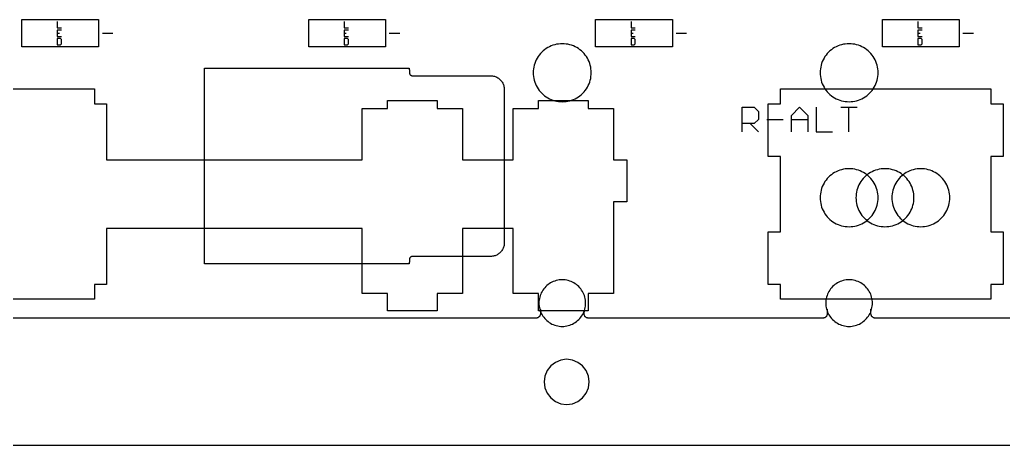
# Model space of a CAD drawing. Extents: x -174 to 183, y -92 to 46.
# Drawn here: x -24.6 to 40.7, y -91.5 to -63.3 of the extents above; entities that cross this region are included whole.
import ezdxf

# ---------------------------------------------------------------- set-up
doc = ezdxf.new("R2010")
doc.units = 0
doc.layers.get('0').update_dxf_attribs({"linetype": 'CONTINUOUS'})

msp = doc.modelspace()

# ---------------------------------------------------------------- linework, layer by layer
for p, q in [((-24.451, -65.056), (-24.451, -63.256)), ((-24.451, -63.256), (-19.351, -63.256)), ((-19.351, -63.256), (-19.351, -65.056)), ((-5.401, -65.056), (-5.401, -63.256)), ((-5.401, -63.256), (-0.301, -63.256)), ((-0.301, -63.256), (-0.301, -65.056)), ((13.649, -65.056), (13.649, -63.256)), ((13.649, -63.256), (18.749, -63.256)), ((18.749, -63.256), (18.749, -65.056)), ((32.699, -65.056), (32.699, -63.256)), ((32.699, -63.256), (37.799, -63.256)), ((37.799, -63.256), (37.799, -65.056)), ((-22.095, -63.381), (-22.095, -63.806)), ((-22.095, -63.806), (-21.812, -63.806)), ((-21.812, -63.944), (-22.095, -63.944)), ((-22.095, -63.944), (-22.095, -64.156)), ((-3.045, -63.381), (-3.045, -63.806)), ((-3.045, -63.806), (-2.762, -63.806)), ((-2.762, -63.944), (-3.045, -63.944)), ((-3.045, -63.944), (-3.045, -64.156)), ((16.005, -63.381), (16.005, -63.806)), ((16.005, -63.806), (16.288, -63.806)), ((16.288, -63.944), (16.005, -63.944)), ((16.005, -63.944), (16.005, -64.156)), ((35.055, -63.381), (35.055, -63.806)), ((35.055, -63.806), (35.338, -63.806)), ((35.338, -63.944), (35.055, -63.944)), ((35.055, -63.944), (35.055, -64.156)), ((-22.095, -64.156), (-21.953, -64.156)), ((-22.095, -64.156), (-22.095, -64.369)), ((-22.095, -64.369), (-21.812, -64.369)), ((-22.095, -64.506), (-22.095, -64.931)), ((-21.883, -64.506), (-22.095, -64.506)), ((-21.812, -64.577), (-21.883, -64.506)), ((-21.812, -64.86), (-21.812, -64.577)), ((-19.101, -64.156), (-18.401, -64.156)), ((-3.045, -64.156), (-2.903, -64.156)), ((-3.045, -64.156), (-3.045, -64.369)), ((-3.045, -64.369), (-2.762, -64.369)), ((-3.045, -64.506), (-3.045, -64.931)), ((-2.833, -64.506), (-3.045, -64.506)), ((-2.762, -64.577), (-2.833, -64.506)), ((-2.762, -64.86), (-2.762, -64.577)), ((-0.051, -64.156), (0.649, -64.156)), ((16.005, -64.156), (16.147, -64.156)), ((16.005, -64.156), (16.005, -64.369)), ((16.005, -64.369), (16.288, -64.369)), ((16.005, -64.506), (16.005, -64.931)), ((16.217, -64.506), (16.005, -64.506)), ((16.288, -64.577), (16.217, -64.506)), ((16.288, -64.86), (16.288, -64.577)), ((18.999, -64.156), (19.699, -64.156)), ((35.055, -64.156), (35.197, -64.156)), ((35.055, -64.156), (35.055, -64.369)), ((35.055, -64.369), (35.338, -64.369)), ((35.055, -64.506), (35.055, -64.931)), ((35.267, -64.506), (35.055, -64.506)), ((35.338, -64.577), (35.267, -64.506)), ((35.338, -64.86), (35.338, -64.577)), ((38.049, -64.156), (38.749, -64.156)), ((-19.351, -65.056), (-24.451, -65.056)), ((-22.095, -64.931), (-21.883, -64.931)), ((-21.883, -64.931), (-21.812, -64.86)), ((-0.301, -65.056), (-5.401, -65.056)), ((-3.045, -64.931), (-2.833, -64.931)), ((-2.833, -64.931), (-2.762, -64.86)), ((10.265, -65.254), (10.168, -65.334)), ((10.367, -65.181), (10.265, -65.254)), ((10.474, -65.114), (10.367, -65.181)), ((10.585, -65.055), (10.474, -65.114)), ((10.7, -65.003), (10.585, -65.055)), ((10.818, -64.959), (10.7, -65.003)), ((10.939, -64.922), (10.818, -64.959)), ((11.061, -64.893), (10.939, -64.922)), ((11.186, -64.873), (11.061, -64.893)), ((11.311, -64.861), (11.186, -64.873)), ((11.437, -64.856), (11.311, -64.861)), ((11.563, -64.861), (11.437, -64.856)), ((11.688, -64.873), (11.563, -64.861)), ((11.812, -64.893), (11.688, -64.873)), ((11.935, -64.922), (11.812, -64.893)), ((12.056, -64.959), (11.935, -64.922)), ((12.174, -65.003), (12.056, -64.959)), ((12.288, -65.055), (12.174, -65.003)), ((12.399, -65.114), (12.288, -65.055)), ((12.506, -65.181), (12.399, -65.114)), ((12.609, -65.254), (12.506, -65.181)), ((12.706, -65.334), (12.609, -65.254)), ((18.749, -65.056), (13.649, -65.056)), ((16.005, -64.931), (16.217, -64.931)), ((16.217, -64.931), (16.288, -64.86)), ((29.315, -65.254), (29.218, -65.334)), ((29.417, -65.181), (29.315, -65.254)), ((29.524, -65.114), (29.417, -65.181)), ((29.635, -65.055), (29.524, -65.114)), ((29.75, -65.003), (29.635, -65.055)), ((29.868, -64.959), (29.75, -65.003)), ((29.989, -64.922), (29.868, -64.959)), ((30.111, -64.893), (29.989, -64.922)), ((30.236, -64.873), (30.111, -64.893)), ((30.361, -64.861), (30.236, -64.873)), ((30.487, -64.856), (30.361, -64.861)), ((30.613, -64.861), (30.487, -64.856)), ((30.738, -64.873), (30.613, -64.861)), ((30.862, -64.893), (30.738, -64.873)), ((30.985, -64.922), (30.862, -64.893)), ((31.106, -64.959), (30.985, -64.922)), ((31.224, -65.003), (31.106, -64.959)), ((31.338, -65.055), (31.224, -65.003)), ((31.449, -65.114), (31.338, -65.055)), ((31.556, -65.181), (31.449, -65.114)), ((31.659, -65.254), (31.556, -65.181)), ((31.756, -65.334), (31.659, -65.254)), ((37.799, -65.056), (32.699, -65.056)), ((35.055, -64.931), (35.267, -64.931)), ((35.267, -64.931), (35.338, -64.86)), ((9.71, -65.93), (9.658, -66.045)), ((9.77, -65.819), (9.71, -65.93)), ((9.836, -65.712), (9.77, -65.819)), ((9.91, -65.61), (9.836, -65.712)), ((9.99, -65.512), (9.91, -65.61)), ((10.076, -65.42), (9.99, -65.512)), ((10.168, -65.334), (10.076, -65.42)), ((12.798, -65.42), (12.706, -65.334)), ((12.884, -65.512), (12.798, -65.42)), ((12.964, -65.61), (12.884, -65.512)), ((13.037, -65.712), (12.964, -65.61)), ((13.104, -65.819), (13.037, -65.712)), ((13.163, -65.93), (13.104, -65.819)), ((13.215, -66.045), (13.163, -65.93)), ((28.76, -65.93), (28.708, -66.045)), ((28.82, -65.819), (28.76, -65.93)), ((28.886, -65.712), (28.82, -65.819)), ((28.96, -65.61), (28.886, -65.712)), ((29.04, -65.512), (28.96, -65.61)), ((29.126, -65.42), (29.04, -65.512)), ((29.218, -65.334), (29.126, -65.42)), ((31.848, -65.42), (31.756, -65.334)), ((31.934, -65.512), (31.848, -65.42)), ((32.014, -65.61), (31.934, -65.512)), ((32.087, -65.712), (32.014, -65.61)), ((32.154, -65.819), (32.087, -65.712)), ((32.213, -65.93), (32.154, -65.819)), ((32.265, -66.045), (32.213, -65.93)), ((-12.313, -66.481), (1.264, -66.481)), ((-12.313, -79.481), (-12.313, -66.481)), ((1.264, -66.481), (1.277, -66.547)), ((1.277, -66.547), (1.284, -66.614)), ((1.284, -66.614), (1.287, -66.681)), ((9.528, -66.53), (9.516, -66.655)), ((9.549, -66.406), (9.528, -66.53)), ((9.577, -66.283), (9.549, -66.406)), ((9.614, -66.163), (9.577, -66.283)), ((9.658, -66.045), (9.614, -66.163)), ((13.26, -66.163), (13.215, -66.045)), ((13.296, -66.283), (13.26, -66.163)), ((13.325, -66.406), (13.296, -66.283)), ((13.345, -66.53), (13.325, -66.406)), ((13.358, -66.655), (13.345, -66.53)), ((28.578, -66.53), (28.566, -66.655)), ((28.599, -66.406), (28.578, -66.53)), ((28.627, -66.283), (28.599, -66.406)), ((28.664, -66.163), (28.627, -66.283)), ((28.708, -66.045), (28.664, -66.163)), ((32.31, -66.163), (32.265, -66.045)), ((32.346, -66.283), (32.31, -66.163)), ((32.375, -66.406), (32.346, -66.283)), ((32.395, -66.53), (32.375, -66.406)), ((32.408, -66.655), (32.395, -66.53)), ((1.287, -66.681), (1.287, -66.781)), ((1.287, -66.781), (1.289, -66.81)), ((1.289, -66.81), (1.295, -66.838)), ((1.295, -66.838), (1.305, -66.864)), ((1.305, -66.864), (1.319, -66.89)), ((1.319, -66.89), (1.336, -66.912)), ((1.336, -66.912), (1.356, -66.933)), ((1.356, -66.933), (1.379, -66.95)), ((1.379, -66.95), (1.404, -66.963)), ((1.404, -66.963), (1.431, -66.973)), ((1.431, -66.973), (1.458, -66.979)), ((1.458, -66.979), (1.487, -66.981)), ((1.487, -66.981), (6.687, -66.981)), ((6.687, -66.981), (6.748, -66.983)), ((6.748, -66.983), (6.809, -66.99)), ((6.809, -66.99), (6.87, -67)), ((6.87, -67), (6.93, -67.015)), ((6.93, -67.015), (6.988, -67.033)), ((6.988, -67.033), (7.045, -67.056)), ((7.045, -67.056), (7.101, -67.082)), ((7.101, -67.082), (7.154, -67.112)), ((7.154, -67.112), (7.206, -67.146)), ((7.206, -67.146), (7.255, -67.183)), ((7.255, -67.183), (7.301, -67.224)), ((7.301, -67.224), (7.345, -67.267)), ((7.345, -67.267), (7.385, -67.313)), ((9.516, -66.655), (9.512, -66.781)), ((9.512, -66.781), (9.516, -66.907)), ((9.516, -66.907), (9.528, -67.033)), ((9.528, -67.033), (9.549, -67.157)), ((9.549, -67.157), (9.577, -67.28)), ((9.577, -67.28), (9.614, -67.4)), ((13.26, -67.4), (13.296, -67.28)), ((13.296, -67.28), (13.325, -67.157)), ((13.325, -67.157), (13.345, -67.033)), ((13.345, -67.033), (13.358, -66.907)), ((13.362, -66.781), (13.358, -66.655)), ((13.358, -66.907), (13.362, -66.781)), ((28.566, -66.655), (28.562, -66.781)), ((28.562, -66.781), (28.566, -66.907)), ((28.566, -66.907), (28.578, -67.033)), ((28.578, -67.033), (28.599, -67.157)), ((28.599, -67.157), (28.627, -67.28)), ((28.627, -67.28), (28.664, -67.4)), ((32.31, -67.4), (32.346, -67.28)), ((32.346, -67.28), (32.375, -67.157)), ((32.375, -67.157), (32.395, -67.033)), ((32.395, -67.033), (32.408, -66.907)), ((32.412, -66.781), (32.408, -66.655)), ((32.408, -66.907), (32.412, -66.781)), ((-45.512, -67.859), (-19.634, -67.859)), ((-19.634, -67.859), (-19.634, -68.84)), ((7.385, -67.313), (7.422, -67.362)), ((7.422, -67.362), (7.456, -67.414)), ((7.456, -67.414), (7.486, -67.467)), ((7.486, -67.467), (7.512, -67.523)), ((7.512, -67.523), (7.535, -67.58)), ((7.535, -67.58), (7.553, -67.639)), ((7.553, -67.639), (7.568, -67.698)), ((7.568, -67.698), (7.578, -67.759)), ((7.578, -67.759), (7.585, -67.82)), ((7.585, -67.82), (7.587, -67.881)), ((7.587, -67.881), (7.587, -78.081)), ((9.614, -67.4), (9.658, -67.518)), ((9.658, -67.518), (9.71, -67.633)), ((9.71, -67.633), (9.77, -67.744)), ((9.77, -67.744), (9.836, -67.851)), ((9.836, -67.851), (9.91, -67.953)), ((12.964, -67.953), (13.037, -67.851)), ((13.037, -67.851), (13.104, -67.744)), ((13.104, -67.744), (13.163, -67.633)), ((13.163, -67.633), (13.215, -67.518)), ((13.215, -67.518), (13.26, -67.4)), ((25.926, -68.84), (25.926, -67.859)), ((25.926, -67.859), (39.896, -67.859)), ((28.664, -67.4), (28.708, -67.518)), ((28.708, -67.518), (28.76, -67.633)), ((28.76, -67.633), (28.82, -67.744)), ((28.82, -67.744), (28.886, -67.851)), ((28.886, -67.851), (28.96, -67.953)), ((32.014, -67.953), (32.087, -67.851)), ((32.087, -67.851), (32.154, -67.744)), ((32.154, -67.744), (32.213, -67.633)), ((32.213, -67.633), (32.265, -67.518)), ((32.265, -67.518), (32.31, -67.4)), ((39.896, -67.859), (39.896, -68.84)), ((9.91, -67.953), (9.99, -68.051)), ((9.99, -68.051), (10.076, -68.143)), ((10.076, -68.143), (10.168, -68.229)), ((10.168, -68.229), (10.265, -68.309)), ((10.265, -68.309), (10.367, -68.382)), ((10.367, -68.382), (10.474, -68.448)), ((10.474, -68.448), (10.585, -68.508)), ((10.585, -68.508), (10.7, -68.56)), ((10.7, -68.56), (10.818, -68.604)), ((12.056, -68.604), (12.174, -68.56)), ((12.174, -68.56), (12.288, -68.508)), ((12.288, -68.508), (12.399, -68.448)), ((12.399, -68.448), (12.506, -68.382)), ((12.506, -68.382), (12.609, -68.309)), ((12.609, -68.309), (12.706, -68.229)), ((12.706, -68.229), (12.798, -68.143)), ((12.798, -68.143), (12.884, -68.051)), ((12.884, -68.051), (12.964, -67.953)), ((28.96, -67.953), (29.04, -68.051)), ((29.04, -68.051), (29.126, -68.143)), ((29.126, -68.143), (29.218, -68.229)), ((29.218, -68.229), (29.315, -68.309)), ((29.315, -68.309), (29.417, -68.382)), ((29.417, -68.382), (29.524, -68.448)), ((29.524, -68.448), (29.635, -68.508)), ((29.635, -68.508), (29.75, -68.56)), ((29.75, -68.56), (29.868, -68.604)), ((31.106, -68.604), (31.224, -68.56)), ((31.224, -68.56), (31.338, -68.508)), ((31.338, -68.508), (31.449, -68.448)), ((31.449, -68.448), (31.556, -68.382)), ((31.556, -68.382), (31.659, -68.309)), ((31.659, -68.309), (31.756, -68.229)), ((31.756, -68.229), (31.848, -68.143)), ((31.848, -68.143), (31.934, -68.051)), ((31.934, -68.051), (32.014, -67.953)), ((-19.634, -68.84), (-18.821, -68.84)), ((-18.821, -68.84), (-18.821, -72.558)), ((-1.849, -72.558), (-1.849, -69.154)), ((-1.849, -69.154), (-0.173, -69.154)), ((-0.173, -69.154), (-0.173, -68.621)), ((-0.173, -68.621), (3.129, -68.621)), ((3.129, -68.621), (3.129, -69.154)), ((3.129, -69.154), (4.806, -69.154)), ((4.806, -69.154), (4.806, -72.558)), ((8.184, -69.154), (9.86, -69.154)), ((8.184, -72.558), (8.184, -69.154)), ((9.86, -68.621), (13.162, -68.621)), ((9.86, -69.154), (9.86, -68.621)), ((10.818, -68.604), (10.939, -68.641)), ((10.939, -68.641), (11.061, -68.669)), ((11.061, -68.669), (11.186, -68.69)), ((11.186, -68.69), (11.311, -68.702)), ((11.311, -68.702), (11.437, -68.706)), ((11.437, -68.706), (11.563, -68.702)), ((11.563, -68.702), (11.688, -68.69)), ((11.688, -68.69), (11.812, -68.669)), ((11.812, -68.669), (11.935, -68.641)), ((11.935, -68.641), (12.056, -68.604)), ((13.162, -68.621), (13.162, -69.154)), ((13.162, -69.154), (14.839, -69.154)), ((14.839, -69.154), (14.839, -72.558)), ((23.379, -69.076), (24.192, -69.076)), ((23.379, -70.16), (23.379, -69.076)), ((24.192, -69.076), (24.463, -69.347)), ((25.113, -68.84), (25.926, -68.84)), ((25.113, -72.34), (25.113, -68.84)), ((26.653, -69.618), (27.195, -69.076)), ((27.195, -69.076), (27.737, -69.618)), ((28.29, -69.076), (28.29, -70.703)), ((29.868, -68.604), (29.989, -68.641)), ((29.927, -69.076), (30.469, -69.076)), ((29.989, -68.641), (30.111, -68.669)), ((30.111, -68.669), (30.236, -68.69)), ((30.236, -68.69), (30.361, -68.702)), ((30.361, -68.702), (30.487, -68.706)), ((30.469, -70.703), (30.469, -69.076)), ((30.469, -69.076), (31.012, -69.076)), ((30.487, -68.706), (30.613, -68.702)), ((30.613, -68.702), (30.738, -68.69)), ((30.738, -68.69), (30.862, -68.669)), ((30.862, -68.669), (30.985, -68.641)), ((30.985, -68.641), (31.106, -68.604)), ((39.896, -68.84), (40.709, -68.84)), ((40.709, -68.84), (40.709, -72.34)), ((24.463, -69.889), (24.192, -70.16)), ((24.463, -69.347), (24.463, -69.889)), ((25.016, -69.889), (26.1, -69.889)), ((26.653, -69.889), (26.653, -69.618)), ((26.653, -70.703), (26.653, -69.889)), ((26.653, -69.889), (27.737, -69.889)), ((27.737, -69.618), (27.737, -69.889)), ((27.737, -69.889), (27.737, -70.703)), ((23.379, -70.703), (23.379, -70.16)), ((23.921, -70.16), (23.379, -70.16)), ((24.192, -70.16), (23.921, -70.16)), ((23.921, -70.16), (24.463, -70.703)), ((28.29, -70.703), (29.375, -70.703)), ((25.926, -72.34), (25.113, -72.34)), ((25.926, -77.349), (25.926, -72.34)), ((39.896, -72.34), (39.896, -77.349)), ((40.709, -72.34), (39.896, -72.34)), ((-18.821, -72.558), (-1.849, -72.558)), ((4.806, -72.558), (8.184, -72.558)), ((14.839, -72.558), (15.728, -72.558)), ((15.728, -72.558), (15.728, -75.352)), ((30.361, -73.161), (30.236, -73.173)), ((30.487, -73.156), (30.361, -73.161)), ((30.613, -73.161), (30.487, -73.156)), ((30.738, -73.173), (30.613, -73.161)), ((32.742, -73.161), (32.617, -73.173)), ((32.868, -73.156), (32.742, -73.161)), ((32.994, -73.161), (32.868, -73.156)), ((33.119, -73.173), (32.994, -73.161)), ((35.123, -73.161), (34.998, -73.173)), ((35.249, -73.156), (35.123, -73.161)), ((35.375, -73.161), (35.249, -73.156)), ((35.501, -73.173), (35.375, -73.161)), ((29.04, -73.812), (28.96, -73.91)), ((29.126, -73.72), (29.04, -73.812)), ((29.218, -73.634), (29.126, -73.72)), ((29.315, -73.554), (29.218, -73.634)), ((29.417, -73.481), (29.315, -73.554)), ((29.524, -73.414), (29.417, -73.481)), ((29.635, -73.355), (29.524, -73.414)), ((29.75, -73.303), (29.635, -73.355)), ((29.868, -73.259), (29.75, -73.303)), ((29.989, -73.222), (29.868, -73.259)), ((30.111, -73.193), (29.989, -73.222)), ((30.236, -73.173), (30.111, -73.193)), ((30.862, -73.193), (30.738, -73.173)), ((30.985, -73.222), (30.862, -73.193)), ((31.106, -73.259), (30.985, -73.222)), ((31.224, -73.303), (31.106, -73.259)), ((31.338, -73.355), (31.224, -73.303)), ((31.449, -73.414), (31.338, -73.355)), ((31.421, -73.812), (31.341, -73.91)), ((31.507, -73.72), (31.421, -73.812)), ((31.556, -73.481), (31.449, -73.414)), ((31.599, -73.634), (31.507, -73.72)), ((31.659, -73.554), (31.556, -73.481)), ((31.659, -73.554), (31.599, -73.634)), ((31.696, -73.554), (31.659, -73.554)), ((31.799, -73.481), (31.696, -73.554)), ((31.756, -73.634), (31.696, -73.554)), ((31.848, -73.72), (31.756, -73.634)), ((31.906, -73.414), (31.799, -73.481)), ((31.934, -73.812), (31.848, -73.72)), ((32.017, -73.355), (31.906, -73.414)), ((32.014, -73.91), (31.934, -73.812)), ((32.131, -73.303), (32.017, -73.355)), ((32.249, -73.259), (32.131, -73.303)), ((32.37, -73.222), (32.249, -73.259)), ((32.493, -73.193), (32.37, -73.222)), ((32.617, -73.173), (32.493, -73.193)), ((33.244, -73.193), (33.119, -73.173)), ((33.366, -73.222), (33.244, -73.193)), ((33.487, -73.259), (33.366, -73.222)), ((33.605, -73.303), (33.487, -73.259)), ((33.72, -73.355), (33.605, -73.303)), ((33.831, -73.414), (33.72, -73.355)), ((33.802, -73.812), (33.722, -73.91)), ((33.888, -73.72), (33.802, -73.812)), ((33.938, -73.481), (33.831, -73.414)), ((33.98, -73.634), (33.888, -73.72)), ((34.04, -73.554), (33.938, -73.481)), ((34.04, -73.554), (33.98, -73.634)), ((34.077, -73.554), (34.04, -73.554)), ((34.18, -73.481), (34.077, -73.554)), ((34.137, -73.634), (34.077, -73.554)), ((34.229, -73.72), (34.137, -73.634)), ((34.287, -73.414), (34.18, -73.481)), ((34.315, -73.812), (34.229, -73.72)), ((34.398, -73.355), (34.287, -73.414)), ((34.395, -73.91), (34.315, -73.812)), ((34.513, -73.303), (34.398, -73.355)), ((34.631, -73.259), (34.513, -73.303)), ((34.751, -73.222), (34.631, -73.259)), ((34.874, -73.193), (34.751, -73.222)), ((34.998, -73.173), (34.874, -73.193)), ((35.625, -73.193), (35.501, -73.173)), ((35.748, -73.222), (35.625, -73.193)), ((35.868, -73.259), (35.748, -73.222)), ((35.986, -73.303), (35.868, -73.259)), ((36.101, -73.355), (35.986, -73.303)), ((36.212, -73.414), (36.101, -73.355)), ((36.319, -73.481), (36.212, -73.414)), ((36.421, -73.554), (36.319, -73.481)), ((36.519, -73.634), (36.421, -73.554)), ((36.611, -73.72), (36.519, -73.634)), ((36.697, -73.812), (36.611, -73.72)), ((36.777, -73.91), (36.697, -73.812)), ((28.664, -74.463), (28.627, -74.583)), ((28.708, -74.345), (28.664, -74.463)), ((28.76, -74.23), (28.708, -74.345)), ((28.82, -74.119), (28.76, -74.23)), ((28.886, -74.012), (28.82, -74.119)), ((28.96, -73.91), (28.886, -74.012)), ((31.045, -74.463), (31.009, -74.583)), ((31.09, -74.345), (31.045, -74.463)), ((31.142, -74.23), (31.09, -74.345)), ((31.201, -74.119), (31.142, -74.23)), ((31.268, -74.012), (31.201, -74.119)), ((31.341, -73.91), (31.268, -74.012)), ((32.087, -74.012), (32.014, -73.91)), ((32.154, -74.119), (32.087, -74.012)), ((32.213, -74.23), (32.154, -74.119)), ((32.265, -74.345), (32.213, -74.23)), ((32.31, -74.463), (32.265, -74.345)), ((32.346, -74.583), (32.31, -74.463)), ((33.427, -74.463), (33.39, -74.583)), ((33.471, -74.345), (33.427, -74.463)), ((33.523, -74.23), (33.471, -74.345)), ((33.582, -74.119), (33.523, -74.23)), ((33.649, -74.012), (33.582, -74.119)), ((33.722, -73.91), (33.649, -74.012)), ((34.469, -74.012), (34.395, -73.91)), ((34.535, -74.119), (34.469, -74.012)), ((34.595, -74.23), (34.535, -74.119)), ((34.647, -74.345), (34.595, -74.23)), ((34.691, -74.463), (34.647, -74.345)), ((34.728, -74.583), (34.691, -74.463)), ((36.85, -74.012), (36.777, -73.91)), ((36.916, -74.119), (36.85, -74.012)), ((36.976, -74.23), (36.916, -74.119)), ((37.028, -74.345), (36.976, -74.23)), ((37.072, -74.463), (37.028, -74.345)), ((37.109, -74.583), (37.072, -74.463)), ((28.566, -74.955), (28.562, -75.081)), ((28.562, -75.081), (28.566, -75.207)), ((28.578, -74.83), (28.566, -74.955)), ((28.599, -74.706), (28.578, -74.83)), ((28.627, -74.583), (28.599, -74.706)), ((30.947, -74.955), (30.943, -75.081)), ((30.943, -75.081), (30.947, -75.207)), ((30.96, -74.83), (30.947, -74.955)), ((30.98, -74.706), (30.96, -74.83)), ((31.009, -74.583), (30.98, -74.706)), ((32.375, -74.706), (32.346, -74.583)), ((32.395, -74.83), (32.375, -74.706)), ((32.408, -74.955), (32.395, -74.83)), ((32.412, -75.081), (32.408, -74.955)), ((32.408, -75.207), (32.412, -75.081)), ((33.328, -74.955), (33.324, -75.081)), ((33.324, -75.081), (33.328, -75.207)), ((33.341, -74.83), (33.328, -74.955)), ((33.361, -74.706), (33.341, -74.83)), ((33.39, -74.583), (33.361, -74.706)), ((34.756, -74.706), (34.728, -74.583)), ((34.777, -74.83), (34.756, -74.706)), ((34.789, -74.955), (34.777, -74.83)), ((34.793, -75.081), (34.789, -74.955)), ((34.789, -75.207), (34.793, -75.081)), ((37.137, -74.706), (37.109, -74.583)), ((37.158, -74.83), (37.137, -74.706)), ((37.17, -74.955), (37.158, -74.83)), ((37.174, -75.081), (37.17, -74.955)), ((37.17, -75.207), (37.174, -75.081)), ((14.839, -75.352), (14.839, -81.448)), ((15.728, -75.352), (14.839, -75.352)), ((28.566, -75.207), (28.578, -75.333)), ((28.578, -75.333), (28.599, -75.457)), ((28.599, -75.457), (28.627, -75.58)), ((28.627, -75.58), (28.664, -75.7)), ((28.664, -75.7), (28.708, -75.818)), ((30.947, -75.207), (30.96, -75.333)), ((30.96, -75.333), (30.98, -75.457)), ((30.98, -75.457), (31.009, -75.58)), ((31.009, -75.58), (31.045, -75.7)), ((31.045, -75.7), (31.09, -75.818)), ((32.265, -75.818), (32.31, -75.7)), ((32.31, -75.7), (32.346, -75.58)), ((32.346, -75.58), (32.375, -75.457)), ((32.375, -75.457), (32.395, -75.333)), ((32.395, -75.333), (32.408, -75.207)), ((33.328, -75.207), (33.341, -75.333)), ((33.341, -75.333), (33.361, -75.457)), ((33.361, -75.457), (33.39, -75.58)), ((33.39, -75.58), (33.427, -75.7)), ((33.427, -75.7), (33.471, -75.818)), ((34.647, -75.818), (34.691, -75.7)), ((34.691, -75.7), (34.728, -75.58)), ((34.728, -75.58), (34.756, -75.457)), ((34.756, -75.457), (34.777, -75.333)), ((34.777, -75.333), (34.789, -75.207)), ((37.028, -75.818), (37.072, -75.7)), ((37.072, -75.7), (37.109, -75.58)), ((37.109, -75.58), (37.137, -75.457)), ((37.137, -75.457), (37.158, -75.333)), ((37.158, -75.333), (37.17, -75.207)), ((28.708, -75.818), (28.76, -75.933)), ((28.76, -75.933), (28.82, -76.044)), ((28.82, -76.044), (28.886, -76.151)), ((28.886, -76.151), (28.96, -76.253)), ((28.96, -76.253), (29.04, -76.351)), ((29.04, -76.351), (29.126, -76.443)), ((31.09, -75.818), (31.142, -75.933)), ((31.142, -75.933), (31.201, -76.044)), ((31.201, -76.044), (31.268, -76.151)), ((31.268, -76.151), (31.341, -76.253)), ((31.341, -76.253), (31.421, -76.351)), ((31.421, -76.351), (31.507, -76.443)), ((31.848, -76.443), (31.934, -76.351)), ((31.934, -76.351), (32.014, -76.253)), ((32.014, -76.253), (32.087, -76.151)), ((32.087, -76.151), (32.154, -76.044)), ((32.154, -76.044), (32.213, -75.933)), ((32.213, -75.933), (32.265, -75.818)), ((33.471, -75.818), (33.523, -75.933)), ((33.523, -75.933), (33.582, -76.044)), ((33.582, -76.044), (33.649, -76.151)), ((33.649, -76.151), (33.722, -76.253)), ((33.722, -76.253), (33.802, -76.351)), ((33.802, -76.351), (33.888, -76.443)), ((34.229, -76.443), (34.315, -76.351)), ((34.315, -76.351), (34.395, -76.253)), ((34.395, -76.253), (34.469, -76.151)), ((34.469, -76.151), (34.535, -76.044)), ((34.535, -76.044), (34.595, -75.933)), ((34.595, -75.933), (34.647, -75.818)), ((36.611, -76.443), (36.697, -76.351)), ((36.697, -76.351), (36.777, -76.253)), ((36.777, -76.253), (36.85, -76.151)), ((36.85, -76.151), (36.916, -76.044)), ((36.916, -76.044), (36.976, -75.933)), ((36.976, -75.933), (37.028, -75.818)), ((29.126, -76.443), (29.218, -76.529)), ((29.218, -76.529), (29.315, -76.609)), ((29.315, -76.609), (29.417, -76.682)), ((29.417, -76.682), (29.524, -76.748)), ((29.524, -76.748), (29.635, -76.808)), ((29.635, -76.808), (29.75, -76.86)), ((29.75, -76.86), (29.868, -76.904)), ((29.868, -76.904), (29.989, -76.941)), ((29.989, -76.941), (30.111, -76.969)), ((30.111, -76.969), (30.236, -76.99)), ((30.236, -76.99), (30.361, -77.002)), ((30.361, -77.002), (30.487, -77.006)), ((30.487, -77.006), (30.613, -77.002)), ((30.613, -77.002), (30.738, -76.99)), ((30.738, -76.99), (30.862, -76.969)), ((30.862, -76.969), (30.985, -76.941)), ((30.985, -76.941), (31.106, -76.904)), ((31.106, -76.904), (31.224, -76.86)), ((31.224, -76.86), (31.338, -76.808)), ((31.338, -76.808), (31.449, -76.748)), ((31.449, -76.748), (31.556, -76.682)), ((31.507, -76.443), (31.599, -76.529)), ((31.556, -76.682), (31.659, -76.609)), ((31.599, -76.529), (31.659, -76.609)), ((31.659, -76.609), (31.696, -76.609)), ((31.696, -76.609), (31.756, -76.529)), ((31.696, -76.609), (31.799, -76.682)), ((31.756, -76.529), (31.848, -76.443)), ((31.799, -76.682), (31.906, -76.748)), ((31.906, -76.748), (32.017, -76.808)), ((32.017, -76.808), (32.131, -76.86)), ((32.131, -76.86), (32.249, -76.904)), ((32.249, -76.904), (32.37, -76.941)), ((32.37, -76.941), (32.493, -76.969)), ((32.493, -76.969), (32.617, -76.99)), ((32.617, -76.99), (32.742, -77.002)), ((32.742, -77.002), (32.868, -77.006)), ((32.868, -77.006), (32.994, -77.002)), ((32.994, -77.002), (33.119, -76.99)), ((33.119, -76.99), (33.244, -76.969)), ((33.244, -76.969), (33.366, -76.941)), ((33.366, -76.941), (33.487, -76.904)), ((33.487, -76.904), (33.605, -76.86)), ((33.605, -76.86), (33.72, -76.808)), ((33.72, -76.808), (33.831, -76.748)), ((33.831, -76.748), (33.938, -76.682)), ((33.888, -76.443), (33.98, -76.529)), ((33.938, -76.682), (34.04, -76.609)), ((33.98, -76.529), (34.04, -76.609)), ((34.04, -76.609), (34.077, -76.609)), ((34.077, -76.609), (34.137, -76.529)), ((34.077, -76.609), (34.18, -76.682)), ((34.137, -76.529), (34.229, -76.443)), ((34.18, -76.682), (34.287, -76.748)), ((34.287, -76.748), (34.398, -76.808)), ((34.398, -76.808), (34.513, -76.86)), ((34.513, -76.86), (34.631, -76.904)), ((34.631, -76.904), (34.751, -76.941)), ((34.751, -76.941), (34.874, -76.969)), ((34.874, -76.969), (34.998, -76.99)), ((34.998, -76.99), (35.123, -77.002)), ((35.123, -77.002), (35.249, -77.006)), ((35.249, -77.006), (35.375, -77.002)), ((35.375, -77.002), (35.501, -76.99)), ((35.501, -76.99), (35.625, -76.969)), ((35.625, -76.969), (35.748, -76.941)), ((35.748, -76.941), (35.868, -76.904)), ((35.868, -76.904), (35.986, -76.86)), ((35.986, -76.86), (36.101, -76.808)), ((36.101, -76.808), (36.212, -76.748)), ((36.212, -76.748), (36.319, -76.682)), ((36.319, -76.682), (36.421, -76.609)), ((36.421, -76.609), (36.519, -76.529)), ((36.519, -76.529), (36.611, -76.443)), ((-1.849, -77.13), (-18.821, -77.13)), ((-18.821, -77.13), (-18.821, -80.849)), ((-1.849, -81.448), (-1.849, -77.13)), ((4.806, -77.13), (4.806, -81.448)), ((8.184, -77.13), (4.806, -77.13)), ((8.184, -81.448), (8.184, -77.13)), ((25.113, -80.849), (25.113, -77.349)), ((25.113, -77.349), (25.926, -77.349)), ((39.896, -77.349), (40.709, -77.349)), ((40.709, -77.349), (40.709, -80.849)), ((7.539, -78.371), (7.518, -78.426)), ((7.556, -78.314), (7.539, -78.371)), ((7.57, -78.257), (7.556, -78.314)), ((7.579, -78.199), (7.57, -78.257)), ((7.585, -78.14), (7.579, -78.199)), ((7.587, -78.081), (7.585, -78.14)), ((1.356, -79.03), (1.336, -79.05)), ((1.379, -79.013), (1.356, -79.03)), ((1.404, -78.999), (1.379, -79.013)), ((1.431, -78.989), (1.404, -78.999)), ((1.458, -78.983), (1.431, -78.989)), ((1.487, -78.981), (1.458, -78.983)), ((6.687, -78.981), (1.487, -78.981)), ((6.746, -78.979), (6.687, -78.981)), ((6.804, -78.974), (6.746, -78.979)), ((6.862, -78.964), (6.804, -78.974)), ((6.92, -78.951), (6.862, -78.964)), ((6.976, -78.934), (6.92, -78.951)), ((7.031, -78.913), (6.976, -78.934)), ((7.085, -78.889), (7.031, -78.913)), ((7.137, -78.861), (7.085, -78.889)), ((7.187, -78.83), (7.137, -78.861)), ((7.235, -78.795), (7.187, -78.83)), ((7.28, -78.758), (7.235, -78.795)), ((7.323, -78.718), (7.28, -78.758)), ((7.364, -78.675), (7.323, -78.718)), ((7.401, -78.629), (7.364, -78.675)), ((7.435, -78.581), (7.401, -78.629)), ((7.466, -78.531), (7.435, -78.581)), ((7.494, -78.479), (7.466, -78.531)), ((7.518, -78.426), (7.494, -78.479)), ((1.264, -79.481), (-12.313, -79.481)), ((1.277, -79.415), (1.264, -79.481)), ((1.284, -79.349), (1.277, -79.415)), ((1.287, -79.281), (1.284, -79.349)), ((1.289, -79.153), (1.287, -79.181)), ((1.287, -79.181), (1.287, -79.281)), ((1.295, -79.125), (1.289, -79.153)), ((1.305, -79.098), (1.295, -79.125)), ((1.319, -79.073), (1.305, -79.098)), ((1.336, -79.05), (1.319, -79.073)), ((-18.821, -80.849), (-19.634, -80.849)), ((-19.634, -80.849), (-19.634, -81.829)), ((10.341, -80.985), (10.272, -81.059)), ((10.415, -80.916), (10.341, -80.985)), ((10.493, -80.852), (10.415, -80.916)), ((10.576, -80.793), (10.493, -80.852)), ((10.662, -80.739), (10.576, -80.793)), ((10.751, -80.691), (10.662, -80.739)), ((10.844, -80.649), (10.751, -80.691)), ((10.939, -80.614), (10.844, -80.649)), ((11.036, -80.584), (10.939, -80.614)), ((11.134, -80.561), (11.036, -80.584)), ((11.235, -80.545), (11.134, -80.561)), ((11.335, -80.535), (11.235, -80.545)), ((11.437, -80.531), (11.335, -80.535)), ((11.538, -80.535), (11.437, -80.531)), ((11.639, -80.545), (11.538, -80.535)), ((11.739, -80.561), (11.639, -80.545)), ((11.838, -80.584), (11.739, -80.561)), ((11.935, -80.614), (11.838, -80.584)), ((12.03, -80.649), (11.935, -80.614)), ((12.122, -80.691), (12.03, -80.649)), ((12.212, -80.739), (12.122, -80.691)), ((12.298, -80.793), (12.212, -80.739)), ((12.38, -80.852), (12.298, -80.793)), ((12.459, -80.916), (12.38, -80.852)), ((12.533, -80.985), (12.459, -80.916)), ((12.602, -81.059), (12.533, -80.985)), ((25.926, -80.849), (25.113, -80.849)), ((25.926, -81.829), (25.926, -80.849)), ((29.391, -80.985), (29.322, -81.059)), ((29.465, -80.916), (29.391, -80.985)), ((29.543, -80.852), (29.465, -80.916)), ((29.626, -80.793), (29.543, -80.852)), ((29.712, -80.739), (29.626, -80.793)), ((29.801, -80.691), (29.712, -80.739)), ((29.894, -80.649), (29.801, -80.691)), ((29.989, -80.614), (29.894, -80.649)), ((30.086, -80.584), (29.989, -80.614)), ((30.184, -80.561), (30.086, -80.584)), ((30.285, -80.545), (30.184, -80.561)), ((30.385, -80.535), (30.285, -80.545)), ((30.487, -80.531), (30.385, -80.535)), ((30.588, -80.535), (30.487, -80.531)), ((30.689, -80.545), (30.588, -80.535)), ((30.789, -80.561), (30.689, -80.545)), ((30.888, -80.584), (30.789, -80.561)), ((30.985, -80.614), (30.888, -80.584)), ((31.08, -80.649), (30.985, -80.614)), ((31.172, -80.691), (31.08, -80.649)), ((31.262, -80.739), (31.172, -80.691)), ((31.348, -80.793), (31.262, -80.739)), ((31.43, -80.852), (31.348, -80.793)), ((31.509, -80.916), (31.43, -80.852)), ((31.583, -80.985), (31.509, -80.916)), ((31.652, -81.059), (31.583, -80.985)), ((40.709, -80.849), (39.896, -80.849)), ((39.896, -80.849), (39.896, -81.829)), ((-0.173, -81.448), (-1.849, -81.448)), ((-0.173, -82.591), (-0.173, -81.448)), ((3.129, -81.448), (3.129, -82.591)), ((4.806, -81.448), (3.129, -81.448)), ((9.86, -81.448), (8.184, -81.448)), ((9.86, -82.591), (9.86, -81.448)), ((9.969, -81.583), (9.94, -81.68)), ((10.005, -81.488), (9.969, -81.583)), ((10.047, -81.396), (10.005, -81.488)), ((10.095, -81.306), (10.047, -81.396)), ((10.148, -81.22), (10.095, -81.306)), ((10.207, -81.138), (10.148, -81.22)), ((10.272, -81.059), (10.207, -81.138)), ((12.667, -81.138), (12.602, -81.059)), ((12.726, -81.22), (12.667, -81.138)), ((12.779, -81.306), (12.726, -81.22)), ((12.827, -81.396), (12.779, -81.306)), ((12.869, -81.488), (12.827, -81.396)), ((12.905, -81.583), (12.869, -81.488)), ((12.934, -81.68), (12.905, -81.583)), ((13.162, -81.448), (13.162, -82.591)), ((14.839, -81.448), (13.162, -81.448)), ((29.019, -81.583), (28.99, -81.68)), ((29.055, -81.488), (29.019, -81.583)), ((29.097, -81.396), (29.055, -81.488)), ((29.145, -81.306), (29.097, -81.396)), ((29.198, -81.22), (29.145, -81.306)), ((29.257, -81.138), (29.198, -81.22)), ((29.322, -81.059), (29.257, -81.138)), ((31.717, -81.138), (31.652, -81.059)), ((31.776, -81.22), (31.717, -81.138)), ((31.829, -81.306), (31.776, -81.22)), ((31.877, -81.396), (31.829, -81.306)), ((31.919, -81.488), (31.877, -81.396)), ((31.955, -81.583), (31.919, -81.488)), ((31.984, -81.68), (31.955, -81.583)), ((-19.634, -81.829), (-45.512, -81.829)), ((9.89, -81.98), (9.887, -82.081)), ((9.887, -82.081), (9.89, -82.183)), ((9.9, -81.879), (9.89, -81.98)), ((9.89, -82.183), (9.9, -82.284)), ((9.917, -81.779), (9.9, -81.879)), ((9.9, -82.284), (9.917, -82.384)), ((9.94, -81.68), (9.917, -81.779)), ((12.957, -81.779), (12.934, -81.68)), ((12.974, -81.879), (12.957, -81.779)), ((12.957, -82.384), (12.974, -82.284)), ((12.984, -81.98), (12.974, -81.879)), ((12.974, -82.284), (12.984, -82.183)), ((12.987, -82.081), (12.984, -81.98)), ((12.984, -82.183), (12.987, -82.081)), ((39.896, -81.829), (25.926, -81.829)), ((28.94, -81.98), (28.937, -82.081)), ((28.937, -82.081), (28.94, -82.183)), ((28.95, -81.879), (28.94, -81.98)), ((28.94, -82.183), (28.95, -82.284)), ((28.967, -81.779), (28.95, -81.879)), ((28.95, -82.284), (28.967, -82.384)), ((28.99, -81.68), (28.967, -81.779)), ((32.007, -81.779), (31.984, -81.68)), ((32.024, -81.879), (32.007, -81.779)), ((32.007, -82.384), (32.024, -82.284)), ((32.034, -81.98), (32.024, -81.879)), ((32.024, -82.284), (32.034, -82.183)), ((32.037, -82.081), (32.034, -81.98)), ((32.034, -82.183), (32.037, -82.081)), ((3.129, -82.591), (-0.173, -82.591)), ((13.162, -82.591), (9.86, -82.591)), ((9.917, -82.384), (9.94, -82.483)), ((9.942, -82.939), (9.926, -82.962)), ((9.94, -82.483), (9.969, -82.58)), ((9.955, -82.915), (9.942, -82.939)), ((9.967, -82.89), (9.955, -82.915)), ((9.975, -82.863), (9.967, -82.89)), ((9.987, -82.481), (9.969, -82.58)), ((9.969, -82.58), (10.005, -82.675)), ((9.969, -82.58), (9.987, -82.781)), ((9.982, -82.837), (9.975, -82.863)), ((9.986, -82.809), (9.982, -82.837)), ((9.987, -82.781), (9.986, -82.809)), ((10.005, -82.675), (10.047, -82.767)), ((10.047, -82.767), (10.095, -82.856)), ((10.095, -82.856), (10.148, -82.943)), ((10.148, -82.943), (10.207, -83.025)), ((12.667, -83.025), (12.726, -82.943)), ((12.726, -82.943), (12.779, -82.856)), ((12.779, -82.856), (12.827, -82.767)), ((12.827, -82.767), (12.869, -82.675)), ((12.869, -82.675), (12.905, -82.58)), ((12.887, -82.781), (12.905, -82.58)), ((12.888, -82.809), (12.887, -82.781)), ((12.892, -82.837), (12.888, -82.809)), ((12.898, -82.863), (12.892, -82.837)), ((12.907, -82.89), (12.898, -82.863)), ((12.905, -82.58), (12.934, -82.483)), ((12.918, -82.915), (12.907, -82.89)), ((12.932, -82.939), (12.918, -82.915)), ((12.947, -82.962), (12.932, -82.939)), ((12.934, -82.483), (12.957, -82.384)), ((28.967, -82.384), (28.99, -82.483)), ((28.992, -82.939), (28.976, -82.962)), ((28.99, -82.483), (29.019, -82.58)), ((29.005, -82.915), (28.992, -82.939)), ((29.017, -82.89), (29.005, -82.915)), ((29.025, -82.863), (29.017, -82.89)), ((29.037, -82.481), (29.019, -82.58)), ((29.019, -82.58), (29.055, -82.675)), ((29.019, -82.58), (29.037, -82.781)), ((29.032, -82.837), (29.025, -82.863)), ((29.036, -82.809), (29.032, -82.837)), ((29.037, -82.781), (29.036, -82.809)), ((29.055, -82.675), (29.097, -82.767)), ((29.097, -82.767), (29.145, -82.856)), ((29.145, -82.856), (29.198, -82.943)), ((29.198, -82.943), (29.257, -83.025)), ((31.717, -83.025), (31.776, -82.943)), ((31.776, -82.943), (31.829, -82.856)), ((31.829, -82.856), (31.877, -82.767)), ((31.877, -82.767), (31.919, -82.675)), ((31.919, -82.675), (31.937, -82.481)), ((31.919, -82.675), (31.955, -82.58)), ((31.937, -82.781), (31.919, -82.675)), ((31.938, -82.809), (31.937, -82.781)), ((31.942, -82.837), (31.938, -82.809)), ((31.948, -82.863), (31.942, -82.837)), ((31.957, -82.89), (31.948, -82.863)), ((31.955, -82.58), (31.984, -82.483)), ((31.968, -82.915), (31.957, -82.89)), ((31.982, -82.939), (31.968, -82.915)), ((31.997, -82.962), (31.982, -82.939)), ((31.984, -82.483), (32.007, -82.384)), ((9.687, -83.081), (-82.063, -83.081)), ((9.715, -83.08), (9.687, -83.081)), ((9.742, -83.076), (9.715, -83.08)), ((9.769, -83.07), (9.742, -83.076)), ((9.795, -83.061), (9.769, -83.07)), ((9.821, -83.05), (9.795, -83.061)), ((9.845, -83.036), (9.821, -83.05)), ((9.868, -83.021), (9.845, -83.036)), ((9.889, -83.003), (9.868, -83.021)), ((9.909, -82.983), (9.889, -83.003)), ((9.926, -82.962), (9.909, -82.983)), ((10.207, -83.025), (10.272, -83.103)), ((10.272, -83.103), (10.341, -83.177)), ((10.341, -83.177), (10.415, -83.247)), ((10.415, -83.247), (10.493, -83.311)), ((10.493, -83.311), (10.576, -83.37)), ((10.576, -83.37), (10.662, -83.424)), ((10.662, -83.424), (10.751, -83.472)), ((10.751, -83.472), (10.844, -83.513)), ((10.844, -83.513), (10.939, -83.549)), ((10.939, -83.549), (11.036, -83.579)), ((11.036, -83.579), (11.134, -83.602)), ((11.134, -83.602), (11.235, -83.618)), ((11.639, -83.618), (11.739, -83.602)), ((11.739, -83.602), (11.838, -83.579)), ((11.838, -83.579), (11.935, -83.549)), ((11.935, -83.549), (12.03, -83.513)), ((12.03, -83.513), (12.122, -83.472)), ((12.122, -83.472), (12.212, -83.424)), ((12.212, -83.424), (12.298, -83.37)), ((12.298, -83.37), (12.38, -83.311)), ((12.38, -83.311), (12.459, -83.247)), ((12.459, -83.247), (12.533, -83.177)), ((12.533, -83.177), (12.602, -83.103)), ((12.602, -83.103), (12.667, -83.025)), ((12.965, -82.983), (12.947, -82.962)), ((12.985, -83.003), (12.965, -82.983)), ((13.006, -83.021), (12.985, -83.003)), ((13.029, -83.036), (13.006, -83.021)), ((13.053, -83.05), (13.029, -83.036)), ((13.078, -83.061), (13.053, -83.05)), ((13.105, -83.07), (13.078, -83.061)), ((13.132, -83.076), (13.105, -83.07)), ((13.159, -83.08), (13.132, -83.076)), ((13.187, -83.081), (13.159, -83.08)), ((28.737, -83.081), (13.187, -83.081)), ((28.765, -83.08), (28.737, -83.081)), ((28.792, -83.076), (28.765, -83.08)), ((28.819, -83.07), (28.792, -83.076)), ((28.845, -83.061), (28.819, -83.07)), ((28.871, -83.05), (28.845, -83.061)), ((28.895, -83.036), (28.871, -83.05)), ((28.918, -83.021), (28.895, -83.036)), ((28.939, -83.003), (28.918, -83.021)), ((28.959, -82.983), (28.939, -83.003)), ((28.976, -82.962), (28.959, -82.983)), ((29.257, -83.025), (29.322, -83.103)), ((29.322, -83.103), (29.391, -83.177)), ((29.391, -83.177), (29.465, -83.247)), ((29.465, -83.247), (29.543, -83.311)), ((29.543, -83.311), (29.626, -83.37)), ((29.626, -83.37), (29.712, -83.424)), ((29.712, -83.424), (29.801, -83.472)), ((29.801, -83.472), (29.894, -83.513)), ((29.894, -83.513), (29.989, -83.549)), ((29.989, -83.549), (30.086, -83.579)), ((30.086, -83.579), (30.184, -83.602)), ((30.184, -83.602), (30.285, -83.618)), ((30.689, -83.618), (30.789, -83.602)), ((30.789, -83.602), (30.888, -83.579)), ((30.888, -83.579), (30.985, -83.549)), ((30.985, -83.549), (31.08, -83.513)), ((31.08, -83.513), (31.172, -83.472)), ((31.172, -83.472), (31.262, -83.424)), ((31.262, -83.424), (31.348, -83.37)), ((31.348, -83.37), (31.43, -83.311)), ((31.43, -83.311), (31.509, -83.247)), ((31.509, -83.247), (31.583, -83.177)), ((31.583, -83.177), (31.652, -83.103)), ((31.652, -83.103), (31.717, -83.025)), ((32.015, -82.983), (31.997, -82.962)), ((32.035, -83.003), (32.015, -82.983)), ((32.056, -83.021), (32.035, -83.003)), ((32.079, -83.036), (32.056, -83.021)), ((32.103, -83.05), (32.079, -83.036)), ((32.128, -83.061), (32.103, -83.05)), ((32.155, -83.07), (32.128, -83.061)), ((32.182, -83.076), (32.155, -83.07)), ((32.209, -83.08), (32.182, -83.076)), ((32.237, -83.081), (32.209, -83.08)), ((174.599, -83.081), (32.237, -83.081)), ((11.235, -83.618), (11.335, -83.628)), ((11.335, -83.628), (11.437, -83.631)), ((11.437, -83.631), (11.538, -83.628)), ((11.538, -83.628), (11.639, -83.618)), ((30.285, -83.618), (30.385, -83.628)), ((30.385, -83.628), (30.487, -83.631)), ((30.487, -83.631), (30.588, -83.628)), ((30.588, -83.628), (30.689, -83.618)), ((10.979, -86.016), (10.669, -86.255)), ((11.341, -85.867), (10.979, -86.016)), ((11.729, -85.816), (11.341, -85.867)), ((12.117, -85.867), (11.729, -85.816)), ((12.479, -86.016), (12.117, -85.867)), ((12.79, -86.255), (12.479, -86.016)), ((10.43, -86.566), (10.28, -86.927)), ((10.669, -86.255), (10.43, -86.566)), ((13.028, -86.566), (12.79, -86.255)), ((13.178, -86.927), (13.028, -86.566)), ((10.28, -86.927), (10.229, -87.316)), ((10.229, -87.316), (10.28, -87.704)), ((13.229, -87.316), (13.178, -86.927)), ((13.178, -87.704), (13.229, -87.316)), ((10.28, -87.704), (10.43, -88.066)), ((10.43, -88.066), (10.669, -88.376)), ((12.79, -88.376), (13.028, -88.066)), ((13.028, -88.066), (13.178, -87.704)), ((10.669, -88.376), (10.979, -88.615)), ((10.979, -88.615), (11.341, -88.764)), ((11.341, -88.764), (11.729, -88.816)), ((11.729, -88.816), (12.117, -88.764)), ((12.117, -88.764), (12.479, -88.615)), ((12.479, -88.615), (12.79, -88.376)), ((-166.957, -91.528), (175.943, -91.528))]:
    msp.add_line(p, q)

doc.saveas('drawing.dxf')
